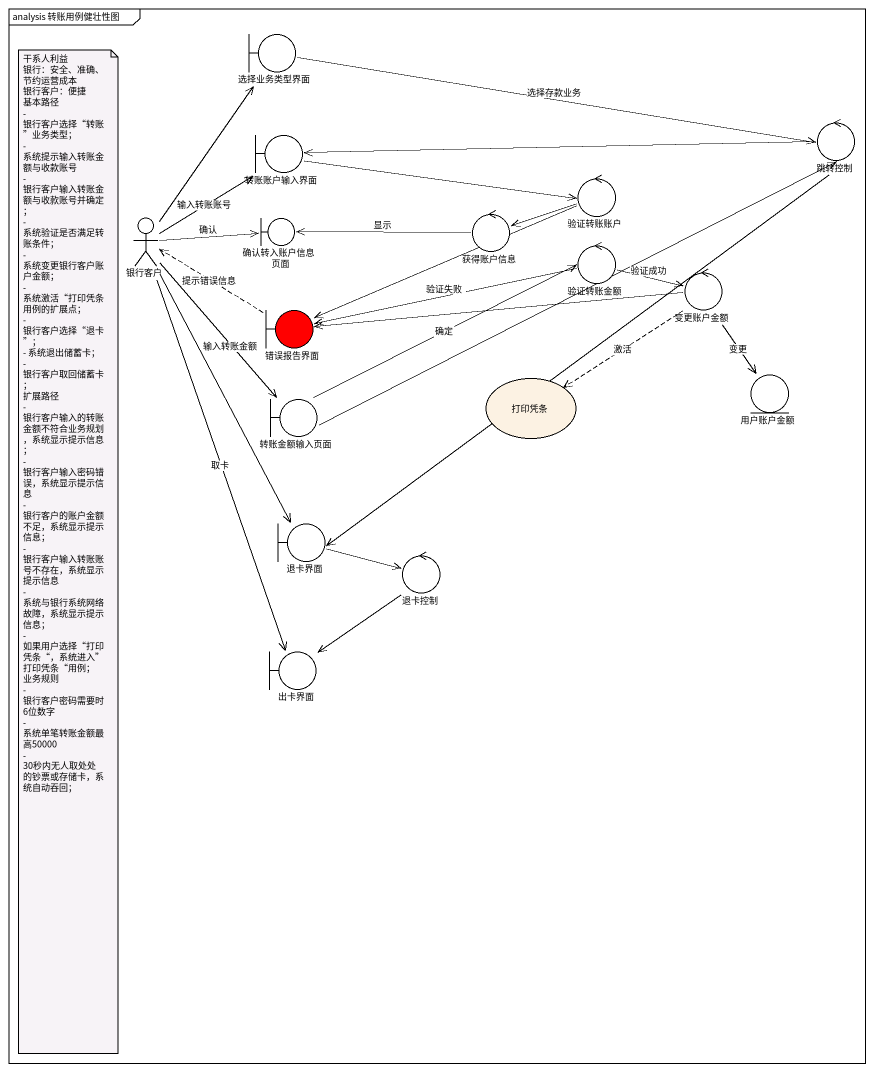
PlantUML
@startuml
mainframe analysis 转账用例健壮性图
boundary 选择业务类型界面
boundary 转账账户输入界面
control 跳转控制
control 验证转账账户
actor 银行客户
boundary 确认转入账户信息页面
control 获得账户信息
control 验证转账金额
control 变更账户金额
boundary 错误报告界面 #FF0000
usecase 打印凭条
entity 用户账户金额
boundary 转账金额输入页面
boundary 退卡界面
control 退卡控制
boundary 出卡界面
选择业务类型界面 -right-> 跳转控制 : 选择存款业务
转账账户输入界面 -right-> 验证转账账户
跳转控制 -left-> 转账账户输入界面
跳转控制 --> 退卡界面
验证转账账户 -left-> 获得账户信息
验证转账账户 -left-> 错误报告界面
银行客户 -up-> 选择业务类型界面
银行客户 -up-> 转账账户输入界面 : 输入转账账号
银行客户 -right-> 确认转入账户信息页面 : 确认
银行客户 --> 转账金额输入页面 : 输入转账金额
银行客户 --> 退卡界面
银行客户 --> 出卡界面 : 取卡
获得账户信息 -left-> 确认转入账户信息页面 : 显示
验证转账金额 -right-> 变更账户金额 : 验证成功
验证转账金额 -left-> 错误报告界面 : 验证失败
变更账户金额 -left-> 错误报告界面
变更账户金额 ..> 打印凭条 : 激活
变更账户金额 --> 用户账户金额 : 变更
错误报告界面 .left.> 银行客户 : 提示错误信息
转账金额输入页面 -right-> 跳转控制
转账金额输入页面 -right-> 验证转账金额 : 确定
退卡界面 -right-> 退卡控制
退卡控制 --> 出卡界面
note as N1
  干系人利益
  银行：安全、准确、节约运营成本
  银行客户：便捷
  基本路径
  - 银行客户选择“转账”业务类型；
  - 系统提示输入转账金额与收款账号
  - 银行客户输入转账金额与收款账号并确定；
  - 系统验证是否满足转账条件；
  - 系统变更银行客户账户金额；
  - 系统激活“打印凭条用例的扩展点；
  - 银行客户选择“退卡”；
  - 系统退出储蓄卡；
  - 银行客户取回储蓄卡；
  扩展路径
  - 银行客户输入的转账金额不符合业务规划，系统显示提示信息；
  - 银行客户输入密码错误，系统显示提示信息
  - 银行客户的账户金额不足，系统显示提示信息；
  - 银行客户输入转账账号不存在，系统显示提示信息
  - 系统与银行系统网络故障，系统显示提示信息；
  - 如果用户选择“打印凭条“，系统进入”打印凭条“用例；
  业务规则
  - 银行客户密码需要时6位数字
  - 系统单笔转账金额最高50000
  - 30秒内无人取处处的钞票或存储卡，系统自动吞回；
end note
@enduml
